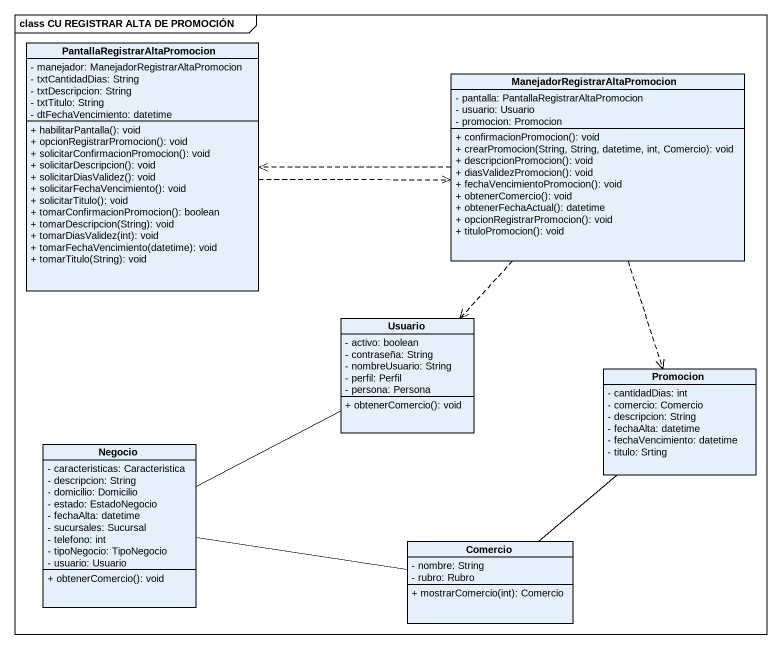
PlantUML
@startuml
mainframe class CU REGISTRAR ALTA DE PROMOCIÓN
hide circle
hide empty members
skinparam classAttributeIconSize 0
class "PantallaRegistrarAltaPromocion" as PantallaRegistrarAltaPromoci {
  - manejador: ManejadorRegistrarAltaPromocion
  - txtCantidadDias: String
  - txtDescripcion: String
  - txtTitulo: String
  - dtFechaVencimiento: datetime
  + habilitarPantalla(): void
  + opcionRegistrarPromocion(): void
  + solicitarConfirmacionPromocion(): void
  + solicitarDescripcion(): void
  + solicitarDiasValidez(): void
  + solicitarFechaVencimiento(): void
  + solicitarTitulo(): void
  + tomarConfirmacionPromocion(): boolean
  + tomarDescripcion(String): void
  + tomarDiasValidez(int): void
  + tomarFechaVencimiento(datetime): void
  + tomarTitulo(String): void
}
class "ManejadorRegistrarAltaPromocion" as ManejadorRegistrarAltaPromoc {
  - pantalla: PantallaRegistrarAltaPromocion
  - usuario: Usuario
  - promocion: Promocion
  + confirmacionPromocion(): void
  + crearPromocion(String, String, datetime, int, Comercio): void
  + descripcionPromocion(): void
  + diasValidezPromocion(): void
  + fechaVencimientoPromocion(): void
  + obtenerComercio(): void
  + obtenerFechaActual(): datetime
  + opcionRegistrarPromocion(): void
  + tituloPromocion(): void
}
class Usuario {
  - activo: boolean
  - contraseña: String
  - nombreUsuario: String
  - perfil: Perfil
  - persona: Persona
  + obtenerComercio(): void
}
class Promocion {
  - cantidadDias: int
  - comercio: Comercio
  - descripcion: String
  - fechaAlta: datetime
  - fechaVencimiento: datetime
  - titulo: Srting
}
class Negocio {
  - caracteristicas: Caracteristica
  - descripcion: String
  - domicilio: Domicilio
  - estado: EstadoNegocio
  - fechaAlta: datetime
  - sucursales: Sucursal
  - telefono: int
  - tipoNegocio: TipoNegocio
  - usuario: Usuario
  + obtenerComercio(): void
}
class Comercio {
  - nombre: String
  - rubro: Rubro
  + mostrarComercio(int): Comercio
}
PantallaRegistrarAltaPromoci .right.> ManejadorRegistrarAltaPromoc
ManejadorRegistrarAltaPromoc .left.> PantallaRegistrarAltaPromoci
ManejadorRegistrarAltaPromoc ..> Usuario
ManejadorRegistrarAltaPromoc ..> Promocion
Negocio -right- Usuario
Comercio -up- Promocion
Comercio -left- Negocio
@enduml
